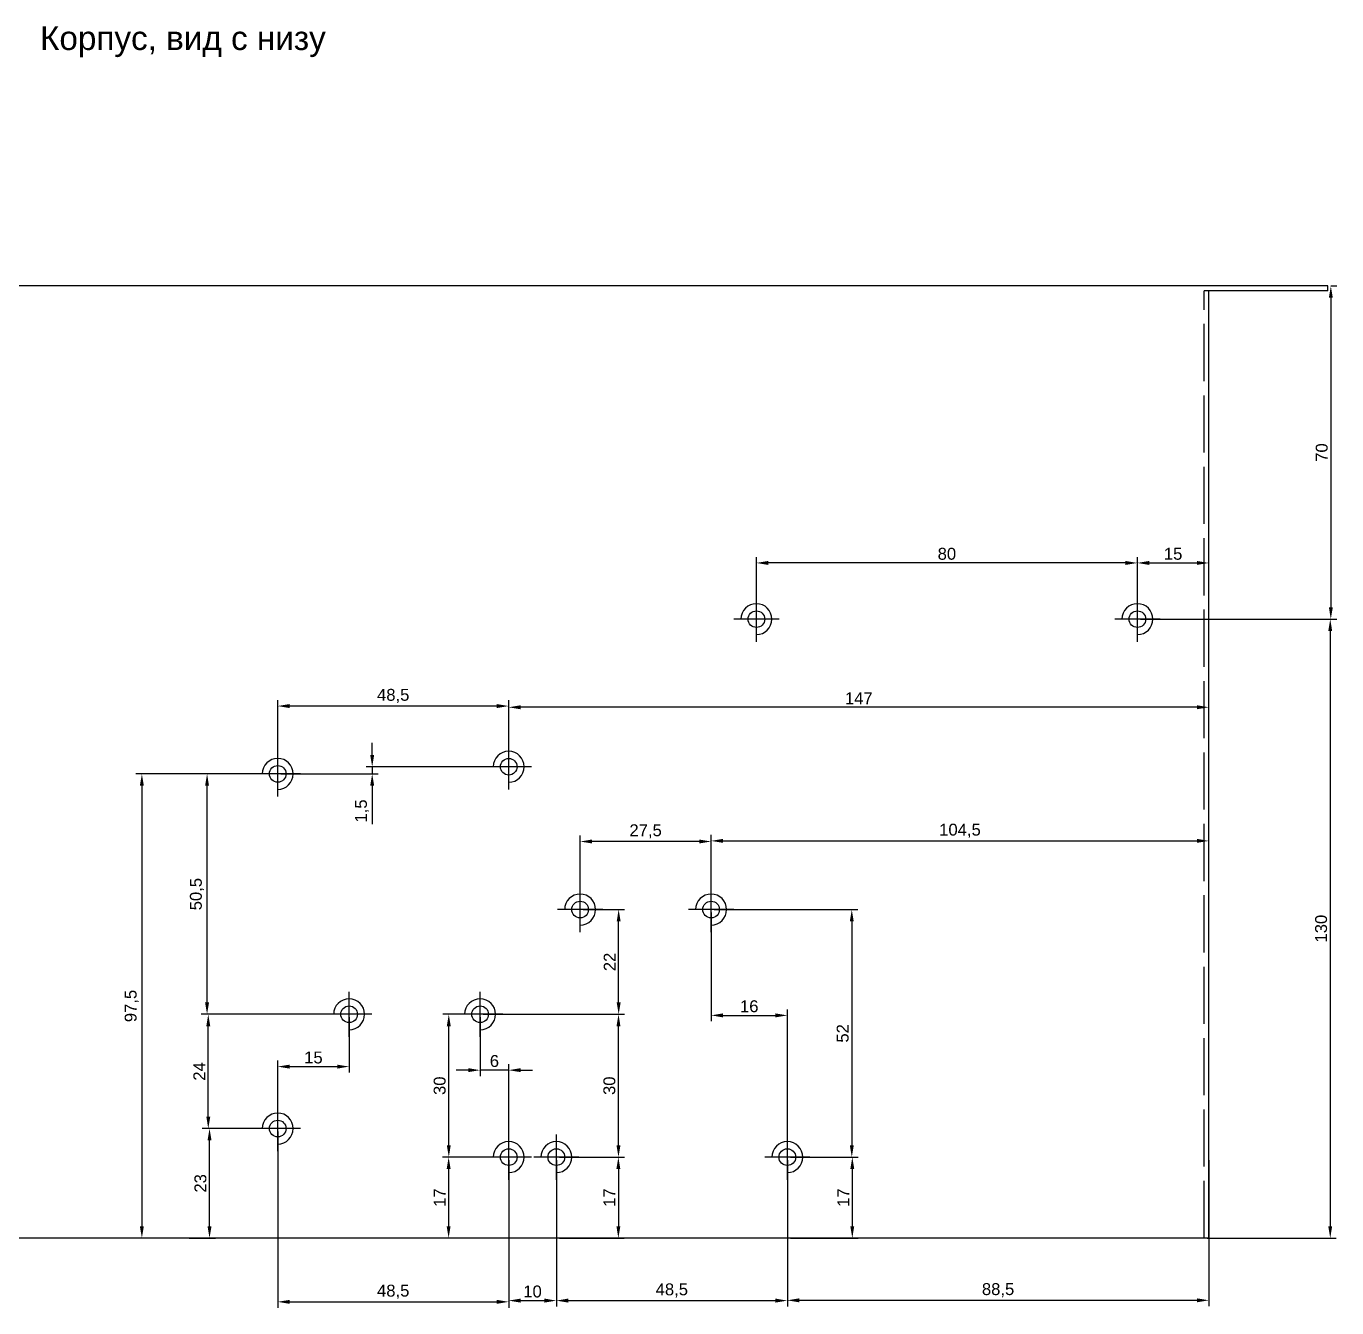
# Model space of a CAD drawing. Header units: millimetres. Extents: x 1597 to 3075, y 1 to 1076.
# Drawn here: x 2207.7 to 2482.9, y 65.8 to 335 of the extents above; entities that cross this region are included whole.
import ezdxf

# ---------------------------------------------------------------- set-up
doc = ezdxf.new("R2010")
doc.units = ezdxf.units.MM
doc.linetypes.add('ACAD_ISO02W100', pattern=[15, 12, -3])
doc.layers.add('Dim', color=210, linetype='Continuous')
doc.styles.get("Standard").update_dxf_attribs({"font": 'arial.ttf'})
doc.dimstyles.new('ISO-25', dxfattribs={"dimtxt": 2.5, "dimasz": 2.5, "dimexe": 1.25, "dimexo": 0.625, "dimtad": 1, "dimtxsty": 'Standard', "dimcen": 2.5, "dimadec": 0, "dimazin": 0, "dimtfac": 1, "dimtmove": 0, "dimatfit": 3, "dimfxl": 1, "dimarcsym": 0})

# ---------------------------------------------------------------- blocks, each defined once
blk = doc.blocks.new('*D215')
at = {"layer": 'Defpoints', "color": 0, "transparency": 16777216}
for p in [(2481, 280.43), (2441, 210.43), (2481.61, 210.43)]:
    blk.add_point(p, dxfattribs=at)
at = {"layer": 'Dim', "color": 0, "lineweight": -2, "transparency": 16777216}
for p, q in [((2481.61, 277.93), (2481.61, 212.93)), ((2481.63, 280.43), (2482.86, 280.43)), ((2441.63, 210.43), (2482.86, 210.43))]:
    blk.add_line(p, q, dxfattribs=at)
at = {"layer": 'Dim', "color": 0, "transparency": 16777216}
for points in [[(2481.2, 277.93), (2482.03, 277.93), (2481.61, 280.43)], [(2481.2, 212.93), (2482.03, 212.93), (2481.61, 210.43)]]:
    blk.add_solid(points, dxfattribs=at)
at = {"layer": 'Dim', "color": 0, "transparency": 16777216, "insert": (2479.71, 245.43), "char_height": 2.5, "attachment_point": 5, "rotation": 90}
blk.add_mtext('70', dxfattribs=at)
blk = doc.blocks.new('*D216')
at = {"layer": 'Defpoints', "color": 0, "transparency": 16777216}
for p in [(2456, 222.24), (2441, 210.43), (2456, 210.43)]:
    blk.add_point(p, dxfattribs=at)
at = {"layer": 'Dim', "color": 0, "lineweight": -2, "transparency": 16777216}
for p, q in [((2441, 211.06), (2441, 223.49)), ((2456, 211.06), (2456, 223.49)), ((2443.5, 222.24), (2453.5, 222.24))]:
    blk.add_line(p, q, dxfattribs=at)
at = {"layer": 'Dim', "color": 0, "transparency": 16777216}
for points in [[(2443.5, 222.66), (2443.5, 221.83), (2441, 222.24)], [(2453.5, 222.66), (2453.5, 221.83), (2456, 222.24)]]:
    blk.add_solid(points, dxfattribs=at)
at = {"layer": 'Dim', "color": 0, "transparency": 16777216, "insert": (2448.5, 224.15), "char_height": 2.5, "attachment_point": 5}
blk.add_mtext('15', dxfattribs=at)
blk = doc.blocks.new('*D217')
at = {"layer": 'Defpoints', "color": 0, "transparency": 16777216}
for p in [(2361, 222.24), (2361, 210.43), (2441, 210.43)]:
    blk.add_point(p, dxfattribs=at)
at = {"layer": 'Dim', "color": 0, "lineweight": -2, "transparency": 16777216}
for p, q in [((2361, 211.06), (2361, 223.49)), ((2441, 211.06), (2441, 223.49)), ((2438.5, 222.24), (2363.5, 222.24))]:
    blk.add_line(p, q, dxfattribs=at)
at = {"layer": 'Dim', "color": 0, "transparency": 16777216}
for points in [[(2363.5, 222.66), (2363.5, 221.83), (2361, 222.24)], [(2438.5, 222.66), (2438.5, 221.83), (2441, 222.24)]]:
    blk.add_solid(points, dxfattribs=at)
at = {"layer": 'Dim', "color": 0, "transparency": 16777216, "insert": (2401, 224.15), "char_height": 2.5, "attachment_point": 5}
blk.add_mtext('80', dxfattribs=at)
blk = doc.blocks.new('*D218')
at = {"layer": 'Defpoints', "color": 0, "transparency": 16777216}
for p in [(2309, 191.93), (2309, 179.93), (2456, 179.93)]:
    blk.add_point(p, dxfattribs=at)
at = {"layer": 'Dim', "color": 0, "lineweight": -2, "transparency": 16777216}
for p, q in [((2309, 180.56), (2309, 193.18)), ((2456, 180.56), (2456, 193.18)), ((2453.5, 191.93), (2311.5, 191.93))]:
    blk.add_line(p, q, dxfattribs=at)
at = {"layer": 'Dim', "color": 0, "transparency": 16777216}
for points in [[(2311.5, 192.35), (2311.5, 191.51), (2309, 191.93)], [(2453.5, 192.35), (2453.5, 191.51), (2456, 191.93)]]:
    blk.add_solid(points, dxfattribs=at)
at = {"layer": 'Dim', "color": 0, "transparency": 16777216, "insert": (2382.5, 193.81), "char_height": 2.5, "attachment_point": 5}
blk.add_mtext('147', dxfattribs=at)
blk = doc.blocks.new('*D219')
at = {"layer": 'Defpoints', "color": 0, "transparency": 16777216}
for p in [(2260.5, 192.18), (2309, 179.43), (2260.5, 177.93)]:
    blk.add_point(p, dxfattribs=at)
at = {"layer": 'Dim', "color": 0, "lineweight": -2, "transparency": 16777216}
for p, q in [((2260.5, 178.56), (2260.5, 193.43)), ((2309, 180.06), (2309, 193.43)), ((2306.5, 192.18), (2263, 192.18))]:
    blk.add_line(p, q, dxfattribs=at)
at = {"layer": 'Dim', "color": 0, "transparency": 16777216}
for points in [[(2263, 192.6), (2263, 191.77), (2260.5, 192.18)], [(2306.5, 192.6), (2306.5, 191.77), (2309, 192.18)]]:
    blk.add_solid(points, dxfattribs=at)
at = {"layer": 'Dim', "color": 0, "transparency": 16777216, "insert": (2284.75, 194.31), "char_height": 2.5, "attachment_point": 5}
blk.add_mtext('48,5', dxfattribs=at)
blk = doc.blocks.new('*D220')
at = {"layer": 'Defpoints', "color": 0, "transparency": 16777216}
for p in [(2309, 179.43), (2260.5, 177.93), (2280.34, 177.93)]:
    blk.add_point(p, dxfattribs=at)
at = {"layer": 'Dim', "color": 0, "lineweight": -2, "transparency": 16777216}
for p, q in [((2280.34, 181.93), (2280.34, 184.43)), ((2308.38, 179.43), (2279.09, 179.43)), ((2280.34, 179.43), (2280.34, 177.93)), ((2261.13, 177.93), (2281.59, 177.93)), ((2280.34, 175.43), (2280.34, 167.35))]:
    blk.add_line(p, q, dxfattribs=at)
at = {"layer": 'Dim', "color": 0, "transparency": 16777216}
for points in [[(2279.92, 181.93), (2280.75, 181.93), (2280.34, 179.43)], [(2279.92, 175.43), (2280.75, 175.43), (2280.34, 177.93)]]:
    blk.add_solid(points, dxfattribs=at)
at = {"layer": 'Dim', "color": 0, "transparency": 16777216, "insert": (2278.21, 170.14), "char_height": 2.5, "attachment_point": 5, "rotation": 90}
blk.add_mtext('1,5', dxfattribs=at)
blk = doc.blocks.new('*D222')
at = {"layer": 'Defpoints', "color": 0, "transparency": 16777216}
for p in [(2246.18, 103.43), (2260.5, 103.43), (2241.29, 80.43)]:
    blk.add_point(p, dxfattribs=at)
at = {"layer": 'Dim', "color": 0, "lineweight": -2, "transparency": 16777216}
for p, q in [((2259.88, 103.43), (2244.93, 103.43)), ((2246.18, 82.93), (2246.18, 100.93)), ((2241.91, 80.43), (2247.43, 80.43))]:
    blk.add_line(p, q, dxfattribs=at)
at = {"layer": 'Dim', "color": 0, "transparency": 16777216}
for points in [[(2245.76, 100.93), (2246.6, 100.93), (2246.18, 103.43)], [(2245.76, 82.93), (2246.6, 82.93), (2246.18, 80.43)]]:
    blk.add_solid(points, dxfattribs=at)
at = {"layer": 'Dim', "color": 0, "transparency": 16777216, "insert": (2244.28, 91.93), "char_height": 2.5, "attachment_point": 5, "rotation": 90}
blk.add_mtext('23', dxfattribs=at)
blk = doc.blocks.new('*D223')
at = {"layer": 'Defpoints', "color": 0, "transparency": 16777216}
for p in [(2245.92, 127.43), (2275.5, 127.43), (2260.5, 103.43)]:
    blk.add_point(p, dxfattribs=at)
at = {"layer": 'Dim', "color": 0, "lineweight": -2, "transparency": 16777216}
for p, q in [((2274.88, 127.43), (2244.67, 127.43)), ((2245.92, 105.93), (2245.92, 124.93)), ((2259.88, 103.43), (2244.67, 103.43))]:
    blk.add_line(p, q, dxfattribs=at)
at = {"layer": 'Dim', "color": 0, "transparency": 16777216}
for points in [[(2245.51, 124.93), (2246.34, 124.93), (2245.92, 127.43)], [(2245.51, 105.93), (2246.34, 105.93), (2245.92, 103.43)]]:
    blk.add_solid(points, dxfattribs=at)
at = {"layer": 'Dim', "color": 0, "transparency": 16777216, "insert": (2244.04, 115.43), "char_height": 2.5, "attachment_point": 5, "rotation": 90}
blk.add_mtext('24', dxfattribs=at)
blk = doc.blocks.new('*D224')
at = {"layer": 'Defpoints', "color": 0, "transparency": 16777216}
for p in [(2245.67, 177.93), (2260.5, 177.93), (2275.5, 127.43)]:
    blk.add_point(p, dxfattribs=at)
at = {"layer": 'Dim', "color": 0, "lineweight": -2, "transparency": 16777216}
for p, q in [((2259.88, 177.93), (2244.42, 177.93)), ((2245.67, 129.93), (2245.67, 175.43)), ((2274.88, 127.43), (2244.42, 127.43))]:
    blk.add_line(p, q, dxfattribs=at)
at = {"layer": 'Dim', "color": 0, "transparency": 16777216}
for points in [[(2245.25, 175.43), (2246.08, 175.43), (2245.67, 177.93)], [(2245.25, 129.93), (2246.08, 129.93), (2245.67, 127.43)]]:
    blk.add_solid(points, dxfattribs=at)
at = {"layer": 'Dim', "color": 0, "transparency": 16777216, "insert": (2243.54, 152.68), "char_height": 2.5, "attachment_point": 5, "rotation": 90}
blk.add_mtext('50,5', dxfattribs=at)
blk = doc.blocks.new('*D225')
at = {"layer": 'Defpoints', "color": 0, "transparency": 16777216}
for p in [(2260.5, 177.93), (2231.98, 80.43), (2260.5, 80.43)]:
    blk.add_point(p, dxfattribs=at)
at = {"layer": 'Dim', "color": 0, "lineweight": -2, "transparency": 16777216}
for p, q in [((2259.88, 177.93), (2230.73, 177.93)), ((2231.98, 175.43), (2231.98, 82.93)), ((2259.88, 80.43), (2230.73, 80.43))]:
    blk.add_line(p, q, dxfattribs=at)
at = {"layer": 'Dim', "color": 0, "transparency": 16777216}
for points in [[(2231.56, 175.43), (2232.39, 175.43), (2231.98, 177.93)], [(2231.56, 82.93), (2232.39, 82.93), (2231.98, 80.43)]]:
    blk.add_solid(points, dxfattribs=at)
at = {"layer": 'Dim', "color": 0, "transparency": 16777216, "insert": (2229.85, 129.18), "char_height": 2.5, "attachment_point": 5, "rotation": 90}
blk.add_mtext('97,5', dxfattribs=at)
blk = doc.blocks.new('*D226')
at = {"layer": 'Defpoints', "color": 0, "transparency": 16777216}
for p in [(2275.5, 127.43), (2275.5, 116.45), (2260.5, 103.43)]:
    blk.add_point(p, dxfattribs=at)
at = {"layer": 'Dim', "color": 0, "lineweight": -2, "transparency": 16777216}
for p, q in [((2275.5, 126.81), (2275.5, 115.2)), ((2260.5, 104.06), (2260.5, 117.7)), ((2263, 116.45), (2273, 116.45))]:
    blk.add_line(p, q, dxfattribs=at)
at = {"layer": 'Dim', "color": 0, "transparency": 16777216}
for points in [[(2263, 116.86), (2263, 116.03), (2260.5, 116.45)], [(2273, 116.86), (2273, 116.03), (2275.5, 116.45)]]:
    blk.add_solid(points, dxfattribs=at)
at = {"layer": 'Dim', "color": 0, "transparency": 16777216, "insert": (2268, 118.35), "char_height": 2.5, "attachment_point": 5}
blk.add_mtext('15', dxfattribs=at)
blk = doc.blocks.new('*D227')
at = {"layer": 'Defpoints', "color": 0, "transparency": 16777216}
for p in [(2367.5, 97.43), (2456, 97.43), (2456, 67.36)]:
    blk.add_point(p, dxfattribs=at)
at = {"layer": 'Dim', "color": 0, "lineweight": -2, "transparency": 16777216}
for p, q in [((2367.5, 96.81), (2367.5, 66.11)), ((2456, 96.81), (2456, 66.11)), ((2370, 67.36), (2453.5, 67.36))]:
    blk.add_line(p, q, dxfattribs=at)
at = {"layer": 'Dim', "color": 0, "transparency": 16777216}
for points in [[(2370, 67.77), (2370, 66.94), (2367.5, 67.36)], [(2453.5, 67.77), (2453.5, 66.94), (2456, 67.36)]]:
    blk.add_solid(points, dxfattribs=at)
at = {"layer": 'Dim', "color": 0, "transparency": 16777216, "insert": (2411.75, 69.48), "char_height": 2.5, "attachment_point": 5}
blk.add_mtext('88,5', dxfattribs=at)
blk = doc.blocks.new('*D228')
at = {"layer": 'Defpoints', "color": 0, "transparency": 16777216}
for p in [(2319, 97.43), (2367.5, 97.43), (2367.5, 67.3)]:
    blk.add_point(p, dxfattribs=at)
at = {"layer": 'Dim', "color": 0, "lineweight": -2, "transparency": 16777216}
for p, q in [((2319, 96.81), (2319, 66.05)), ((2367.5, 96.81), (2367.5, 66.05)), ((2321.5, 67.3), (2365, 67.3))]:
    blk.add_line(p, q, dxfattribs=at)
at = {"layer": 'Dim', "color": 0, "transparency": 16777216}
for points in [[(2321.5, 67.72), (2321.5, 66.88), (2319, 67.3)], [(2365, 67.72), (2365, 66.88), (2367.5, 67.3)]]:
    blk.add_solid(points, dxfattribs=at)
at = {"layer": 'Dim', "color": 0, "transparency": 16777216, "insert": (2343.25, 69.43), "char_height": 2.5, "attachment_point": 5}
blk.add_mtext('48,5', dxfattribs=at)
blk = doc.blocks.new('*D229')
at = {"layer": 'Defpoints', "color": 0, "transparency": 16777216}
for p in [(2309, 97.43), (2319, 97.43), (2319, 67.3)]:
    blk.add_point(p, dxfattribs=at)
at = {"layer": 'Dim', "color": 0, "lineweight": -2, "transparency": 16777216}
for p, q in [((2309, 96.81), (2309, 66.05)), ((2319, 96.81), (2319, 66.05)), ((2311.5, 67.3), (2316.5, 67.3))]:
    blk.add_line(p, q, dxfattribs=at)
at = {"layer": 'Dim', "color": 0, "transparency": 16777216}
for points in [[(2311.5, 67.72), (2311.5, 66.88), (2309, 67.3)], [(2316.5, 67.72), (2316.5, 66.88), (2319, 67.3)]]:
    blk.add_solid(points, dxfattribs=at)
at = {"layer": 'Dim', "color": 0, "transparency": 16777216, "insert": (2314, 69.2), "char_height": 2.5, "attachment_point": 5}
blk.add_mtext('10', dxfattribs=at)
blk = doc.blocks.new('*D230')
at = {"layer": 'Defpoints', "color": 0, "transparency": 16777216}
for p in [(2260.5, 103.43), (2309, 97.43), (2309, 67.04)]:
    blk.add_point(p, dxfattribs=at)
at = {"layer": 'Dim', "color": 0, "lineweight": -2, "transparency": 16777216}
for p, q in [((2260.5, 102.81), (2260.5, 65.79)), ((2309, 96.81), (2309, 65.79)), ((2263, 67.04), (2306.5, 67.04))]:
    blk.add_line(p, q, dxfattribs=at)
at = {"layer": 'Dim', "color": 0, "transparency": 16777216}
for points in [[(2263, 67.45), (2263, 66.62), (2260.5, 67.04)], [(2306.5, 67.45), (2306.5, 66.62), (2309, 67.04)]]:
    blk.add_solid(points, dxfattribs=at)
at = {"layer": 'Dim', "color": 0, "transparency": 16777216, "insert": (2284.75, 69.16), "char_height": 2.5, "attachment_point": 5}
blk.add_mtext('48,5', dxfattribs=at)
blk = doc.blocks.new('*D231')
at = {"layer": 'Defpoints', "color": 0, "transparency": 16777216}
for p in [(2309, 97.43), (2296.38, 80.43), (2309, 80.43)]:
    blk.add_point(p, dxfattribs=at)
at = {"layer": 'Dim', "color": 0, "lineweight": -2, "transparency": 16777216}
for p, q in [((2308.38, 97.43), (2295.13, 97.43)), ((2296.38, 94.93), (2296.38, 82.93)), ((2308.38, 80.43), (2295.13, 80.43))]:
    blk.add_line(p, q, dxfattribs=at)
at = {"layer": 'Dim', "color": 0, "transparency": 16777216}
for points in [[(2295.97, 94.93), (2296.8, 94.93), (2296.38, 97.43)], [(2295.97, 82.93), (2296.8, 82.93), (2296.38, 80.43)]]:
    blk.add_solid(points, dxfattribs=at)
at = {"layer": 'Dim', "color": 0, "transparency": 16777216, "insert": (2294.5, 88.93), "char_height": 2.5, "attachment_point": 5, "rotation": 90}
blk.add_mtext('17', dxfattribs=at)
blk = doc.blocks.new('*D232')
at = {"layer": 'Defpoints', "color": 0, "transparency": 16777216}
for p in [(2319, 97.43), (2319, 80.43), (2332.02, 80.43)]:
    blk.add_point(p, dxfattribs=at)
at = {"layer": 'Dim', "color": 0, "lineweight": -2, "transparency": 16777216}
for p, q in [((2319.63, 97.43), (2333.27, 97.43)), ((2332.02, 94.93), (2332.02, 82.93)), ((2319.63, 80.43), (2333.27, 80.43))]:
    blk.add_line(p, q, dxfattribs=at)
at = {"layer": 'Dim', "color": 0, "transparency": 16777216}
for points in [[(2331.61, 94.93), (2332.44, 94.93), (2332.02, 97.43)], [(2331.61, 82.93), (2332.44, 82.93), (2332.02, 80.43)]]:
    blk.add_solid(points, dxfattribs=at)
at = {"layer": 'Dim', "color": 0, "transparency": 16777216, "insert": (2330.14, 88.93), "char_height": 2.5, "attachment_point": 5, "rotation": 90}
blk.add_mtext('17', dxfattribs=at)
blk = doc.blocks.new('*D233')
at = {"layer": 'Defpoints', "color": 0, "transparency": 16777216}
for p in [(2367.5, 97.43), (2367.5, 80.43), (2381.14, 80.43)]:
    blk.add_point(p, dxfattribs=at)
at = {"layer": 'Dim', "color": 0, "lineweight": -2, "transparency": 16777216}
for p, q in [((2368.13, 97.43), (2382.39, 97.43)), ((2381.14, 94.93), (2381.14, 82.93)), ((2368.13, 80.43), (2382.39, 80.43))]:
    blk.add_line(p, q, dxfattribs=at)
at = {"layer": 'Dim', "color": 0, "transparency": 16777216}
for points in [[(2380.72, 94.93), (2381.55, 94.93), (2381.14, 97.43)], [(2380.72, 82.93), (2381.55, 82.93), (2381.14, 80.43)]]:
    blk.add_solid(points, dxfattribs=at)
at = {"layer": 'Dim', "color": 0, "transparency": 16777216, "insert": (2379.26, 88.93), "char_height": 2.5, "attachment_point": 5, "rotation": 90}
blk.add_mtext('17', dxfattribs=at)
blk = doc.blocks.new('*D234')
at = {"layer": 'Defpoints', "color": 0, "transparency": 16777216}
for p in [(2296.42, 127.43), (2303, 127.43), (2309, 97.43)]:
    blk.add_point(p, dxfattribs=at)
at = {"layer": 'Dim', "color": 0, "lineweight": -2, "transparency": 16777216}
for p, q in [((2302.38, 127.43), (2295.17, 127.43)), ((2296.42, 99.93), (2296.42, 124.93)), ((2308.38, 97.43), (2295.17, 97.43))]:
    blk.add_line(p, q, dxfattribs=at)
at = {"layer": 'Dim', "color": 0, "transparency": 16777216}
for points in [[(2296, 124.93), (2296.83, 124.93), (2296.42, 127.43)], [(2296, 99.93), (2296.83, 99.93), (2296.42, 97.43)]]:
    blk.add_solid(points, dxfattribs=at)
at = {"layer": 'Dim', "color": 0, "transparency": 16777216, "insert": (2294.51, 112.43), "char_height": 2.5, "attachment_point": 5, "rotation": 90}
blk.add_mtext('30', dxfattribs=at)
blk = doc.blocks.new('*D235')
at = {"layer": 'Defpoints', "color": 0, "transparency": 16777216}
for p in [(2303, 127.43), (2303, 115.7), (2309, 97.43)]:
    blk.add_point(p, dxfattribs=at)
at = {"layer": 'Dim', "color": 0, "lineweight": -2, "transparency": 16777216}
for p, q in [((2303, 126.81), (2303, 114.45)), ((2300.5, 115.7), (2298, 115.7)), ((2309, 115.7), (2303, 115.7)), ((2309, 98.06), (2309, 116.95)), ((2311.5, 115.7), (2314, 115.7))]:
    blk.add_line(p, q, dxfattribs=at)
at = {"layer": 'Dim', "color": 0, "transparency": 16777216}
for points in [[(2300.5, 116.12), (2300.5, 115.29), (2303, 115.7)], [(2311.5, 116.12), (2311.5, 115.29), (2309, 115.7)]]:
    blk.add_solid(points, dxfattribs=at)
at = {"layer": 'Dim', "color": 0, "transparency": 16777216, "insert": (2306, 117.61), "char_height": 2.5, "attachment_point": 5}
blk.add_mtext('6', dxfattribs=at)
blk = doc.blocks.new('*D236')
at = {"layer": 'Defpoints', "color": 0, "transparency": 16777216}
for p in [(2303, 127.43), (2332.05, 127.43), (2319, 97.43)]:
    blk.add_point(p, dxfattribs=at)
at = {"layer": 'Dim', "color": 0, "lineweight": -2, "transparency": 16777216}
for p, q in [((2303.63, 127.43), (2333.3, 127.43)), ((2332.05, 99.93), (2332.05, 124.93)), ((2319.63, 97.43), (2333.3, 97.43))]:
    blk.add_line(p, q, dxfattribs=at)
at = {"layer": 'Dim', "color": 0, "transparency": 16777216}
for points in [[(2331.63, 124.93), (2332.46, 124.93), (2332.05, 127.43)], [(2331.63, 99.93), (2332.46, 99.93), (2332.05, 97.43)]]:
    blk.add_solid(points, dxfattribs=at)
at = {"layer": 'Dim', "color": 0, "transparency": 16777216, "insert": (2330.14, 112.43), "char_height": 2.5, "attachment_point": 5, "rotation": 90}
blk.add_mtext('30', dxfattribs=at)
blk = doc.blocks.new('*D237')
at = {"layer": 'Defpoints', "color": 0, "transparency": 16777216}
for p in [(2324, 149.43), (2332.08, 149.43), (2303, 127.43)]:
    blk.add_point(p, dxfattribs=at)
at = {"layer": 'Dim', "color": 0, "lineweight": -2, "transparency": 16777216}
for p, q in [((2324.63, 149.43), (2333.33, 149.43)), ((2332.08, 129.93), (2332.08, 146.93)), ((2303.63, 127.43), (2333.33, 127.43))]:
    blk.add_line(p, q, dxfattribs=at)
at = {"layer": 'Dim', "color": 0, "transparency": 16777216}
for points in [[(2331.67, 146.93), (2332.5, 146.93), (2332.08, 149.43)], [(2331.67, 129.93), (2332.5, 129.93), (2332.08, 127.43)]]:
    blk.add_solid(points, dxfattribs=at)
at = {"layer": 'Dim', "color": 0, "transparency": 16777216, "insert": (2330.2, 138.43), "char_height": 2.5, "attachment_point": 5, "rotation": 90}
blk.add_mtext('22', dxfattribs=at)
blk = doc.blocks.new('*D238')
at = {"layer": 'Defpoints', "color": 0, "transparency": 16777216}
for p in [(2456, 163.86), (2351.5, 149.43), (2456, 149.43)]:
    blk.add_point(p, dxfattribs=at)
at = {"layer": 'Dim', "color": 0, "lineweight": -2, "transparency": 16777216}
for p, q in [((2351.5, 150.06), (2351.5, 165.11)), ((2456, 150.06), (2456, 165.11)), ((2354, 163.86), (2453.5, 163.86))]:
    blk.add_line(p, q, dxfattribs=at)
at = {"layer": 'Dim', "color": 0, "transparency": 16777216}
for points in [[(2354, 164.28), (2354, 163.45), (2351.5, 163.86)], [(2453.5, 164.28), (2453.5, 163.45), (2456, 163.86)]]:
    blk.add_solid(points, dxfattribs=at)
at = {"layer": 'Dim', "color": 0, "transparency": 16777216, "insert": (2403.75, 165.99), "char_height": 2.5, "attachment_point": 5}
blk.add_mtext('104,5', dxfattribs=at)
blk = doc.blocks.new('*D239')
at = {"layer": 'Defpoints', "color": 0, "transparency": 16777216}
for p in [(2324, 163.73), (2324, 149.43), (2351.5, 149.43)]:
    blk.add_point(p, dxfattribs=at)
at = {"layer": 'Dim', "color": 0, "lineweight": -2, "transparency": 16777216}
for p, q in [((2324, 150.06), (2324, 164.98)), ((2349, 163.73), (2326.5, 163.73)), ((2351.5, 150.06), (2351.5, 164.98))]:
    blk.add_line(p, q, dxfattribs=at)
at = {"layer": 'Dim', "color": 0, "transparency": 16777216}
for points in [[(2326.5, 164.15), (2326.5, 163.32), (2324, 163.73)], [(2349, 164.15), (2349, 163.32), (2351.5, 163.73)]]:
    blk.add_solid(points, dxfattribs=at)
at = {"layer": 'Dim', "color": 0, "transparency": 16777216, "insert": (2337.75, 165.86), "char_height": 2.5, "attachment_point": 5}
blk.add_mtext('27,5', dxfattribs=at)
blk = doc.blocks.new('*D240')
at = {"layer": 'Defpoints', "color": 0, "transparency": 16777216}
for p in [(2351.5, 149.43), (2367.5, 97.43), (2381.03, 97.43)]:
    blk.add_point(p, dxfattribs=at)
at = {"layer": 'Dim', "color": 0, "lineweight": -2, "transparency": 16777216}
for p, q in [((2352.13, 149.43), (2382.28, 149.43)), ((2381.03, 146.93), (2381.03, 99.93)), ((2368.13, 97.43), (2382.28, 97.43))]:
    blk.add_line(p, q, dxfattribs=at)
at = {"layer": 'Dim', "color": 0, "transparency": 16777216}
for points in [[(2380.62, 146.93), (2381.45, 146.93), (2381.03, 149.43)], [(2380.62, 99.93), (2381.45, 99.93), (2381.03, 97.43)]]:
    blk.add_solid(points, dxfattribs=at)
at = {"layer": 'Dim', "color": 0, "transparency": 16777216, "insert": (2379.13, 123.43), "char_height": 2.5, "attachment_point": 5, "rotation": 90}
blk.add_mtext('52', dxfattribs=at)
blk = doc.blocks.new('*D241')
at = {"layer": 'Defpoints', "color": 0, "transparency": 16777216}
for p in [(2351.5, 149.43), (2367.5, 127.21), (2367.5, 97.43)]:
    blk.add_point(p, dxfattribs=at)
at = {"layer": 'Dim', "color": 0, "lineweight": -2, "transparency": 16777216}
for p, q in [((2351.5, 148.81), (2351.5, 125.96)), ((2354, 127.21), (2365, 127.21)), ((2367.5, 98.06), (2367.5, 128.46))]:
    blk.add_line(p, q, dxfattribs=at)
at = {"layer": 'Dim', "color": 0, "transparency": 16777216}
for points in [[(2354, 127.63), (2354, 126.79), (2351.5, 127.21)], [(2365, 127.63), (2365, 126.79), (2367.5, 127.21)]]:
    blk.add_solid(points, dxfattribs=at)
at = {"layer": 'Dim', "color": 0, "transparency": 16777216, "insert": (2359.5, 129.11), "char_height": 2.5, "attachment_point": 5}
blk.add_mtext('16', dxfattribs=at)
blk = doc.blocks.new('*D242')
at = {"layer": 'Defpoints', "color": 0, "transparency": 16777216}
for p in [(2441, 210.43), (2455, 80.43), (2481.49, 80.43)]:
    blk.add_point(p, dxfattribs=at)
at = {"layer": 'Dim', "color": 0, "lineweight": -2, "transparency": 16777216}
for p, q in [((2441.63, 210.43), (2482.74, 210.43)), ((2481.49, 207.93), (2481.49, 82.93)), ((2455.63, 80.43), (2482.74, 80.43))]:
    blk.add_line(p, q, dxfattribs=at)
at = {"layer": 'Dim', "color": 0, "transparency": 16777216}
for points in [[(2481.07, 207.93), (2481.9, 207.93), (2481.49, 210.43)], [(2481.07, 82.93), (2481.9, 82.93), (2481.49, 80.43)]]:
    blk.add_solid(points, dxfattribs=at)
at = {"layer": 'Dim', "color": 0, "transparency": 16777216, "insert": (2479.58, 145.43), "char_height": 2.5, "attachment_point": 5, "rotation": 90}
blk.add_mtext('130', dxfattribs=at)

msp = doc.modelspace()

# ---------------------------------------------------------------- linework, layer by layer
for p, q in [((2481, 280.43451), (1999, 280.43451)), ((2481, 279.43451), (2455, 279.43451)), ((2456, 80.43451), (2456, 279.43451)), ((2481, 279.43451), (2481, 280.43451)), ((2361, 205.68451), (2361, 215.18451)), ((2441, 205.68451), (2441, 215.18451)), ((2365.75, 210.43451), (2356.25, 210.43451)), ((2445.75, 210.43451), (2436.25, 210.43451)), ((2260.5, 173.18451), (2260.5, 182.68451)), ((2309, 174.68451), (2309, 184.18451)), ((2313.75, 179.43451), (2304.25, 179.43451)), ((2265.25, 177.93451), (2255.75, 177.93451)), ((2324, 144.68451), (2324, 154.18451)), ((2351.5, 144.68451), (2351.5, 154.18451)), ((2328.75, 149.43451), (2319.25, 149.43451)), ((2356.25, 149.43451), (2346.75, 149.43451)), ((2275.5, 122.68451), (2275.5, 132.18451)), ((2303, 122.68451), (2303, 132.18451)), ((2280.25, 127.43451), (2270.75, 127.43451)), ((2307.75, 127.43451), (2298.25, 127.43451)), ((2260.5, 98.68451), (2260.5, 108.18451)), ((2265.25, 103.43451), (2255.75, 103.43451)), ((2309, 92.68451), (2309, 102.18451)), ((2309, 92.68451), (2309, 102.18451)), ((2319, 92.68451), (2319, 102.18451)), ((2367.5, 92.68451), (2367.5, 102.18451)), ((2313.75, 97.43451), (2304.25, 97.43451)), ((2313.75, 97.43451), (2304.25, 97.43451)), ((2323.75, 97.43451), (2314.25, 97.43451)), ((2372.25, 97.43451), (2362.75, 97.43451)), ((2456, 80.43451), (2024, 80.43451))]:
    msp.add_line(p, q)
at = {"linetype": 'ACAD_ISO02W100'}
msp.add_line((2455, 80.43451), (2455, 279.43451), dxfattribs=at)
for centre in [(2361, 210.43451), (2441, 210.43451), (2260.5, 177.93451), (2309, 179.43451), (2324, 149.43451), (2351.5, 149.43451), (2275.5, 127.43451), (2303, 127.43451), (2260.5, 103.43451), (2309, 97.43451), (2319, 97.43451), (2367.5, 97.43451)]:
    msp.add_circle(centre, 1.75)
for centre in [(2361, 210.43451), (2441, 210.43451), (2309, 179.43451), (2260.5, 177.93451), (2324, 149.43451), (2351.5, 149.43451), (2275.5, 127.43451), (2303, 127.43451), (2260.5, 103.43451), (2309, 97.43451), (2319, 97.43451), (2367.5, 97.43451)]:
    msp.add_arc(centre, 3.25, 270, 180)

# ---------------------------------------------------------------- texts
at = {"insert": (2210.59282, 334.98624), "char_height": 5, "attachment_point": 1}
msp.add_mtext_dynamic_manual_height_columns('Корпус, вид с низу', width=82.6438451, gutter_width=12.5, heights=[0], dxfattribs=at)

# ---------------------------------------------------------------- dimensions: what is measured, and where the dimension line sits
at = {"layer": 'Dim'}
for base, p1, p2, picture, middle in [((2481.61342, 210.43451), (2481, 280.43451), (2441, 210.43451), '*D215', (2479.71199, 245.43451)), ((2481.48562, 80.43451), (2441, 210.43451), (2455, 80.43451), '*D242', (2479.58334, 145.43451)), ((2231.97829, 80.43451), (2260.5, 177.93451), (2260.5, 80.43451), '*D225', (2229.8509, 129.18451)), ((2245.66507, 177.93451), (2275.5, 127.43451), (2260.5, 177.93451), '*D224', (2243.53768, 152.68451)), ((2332.08241, 149.43451), (2303, 127.43451), (2324, 149.43451), '*D237', (2330.20229, 138.43451)), ((2381.03246, 97.43451), (2351.5, 149.43451), (2367.5, 97.43451), '*D240', (2379.13102, 123.43451)), ((2245.92328, 127.43451), (2260.5, 103.43451), (2275.5, 127.43451), '*D223', (2244.04316, 115.43451)), ((2296.4157, 127.43451), (2309, 97.43451), (2303, 127.43451), '*D234', (2294.51341, 112.43451)), ((2246.18149, 103.43451), (2241.28694, 80.43451), (2260.5, 103.43451), '*D222', (2244.2792, 91.93451)), ((2381.13602, 80.43451), (2367.5, 97.43451), (2367.5, 80.43451), '*D233', (2379.25591, 88.93451))]:
    dim = msp.add_linear_dim(base=base, p1=p1, p2=p2, angle=90, dimstyle='ISO-25', dxfattribs=at)
    dim.commit()
    dim.dimension.update_dxf_attribs({"geometry": picture, "text_midpoint": middle})
for base, p1, p2, picture, middle in [((2361, 222.24498), (2441, 210.43451), (2361, 210.43451), '*D217', (2401, 224.14641)), ((2456, 222.24498), (2441, 210.43451), (2456, 210.43451), '*D216', (2448.5, 224.14641)), ((2260.5, 192.18184), (2309, 179.43451), (2260.5, 177.93451), '*D219', (2284.75, 194.30923)), ((2309, 191.92945), (2456, 179.93451), (2309, 179.93451), '*D218', (2382.5, 193.80957)), ((2324, 163.73194), (2351.5, 149.43451), (2324, 149.43451), '*D239', (2337.75, 165.85932)), ((2456, 163.86215), (2351.5, 149.43451), (2456, 149.43451), '*D238', (2403.75, 165.98953)), ((2367.5, 127.21099), (2351.5, 149.43451), (2367.5, 97.43451), '*D241', (2359.5, 129.11242)), ((2275.5, 116.44615), (2260.5, 103.43451), (2275.5, 127.43451), '*D226', (2268, 118.34758)), ((2303, 115.70417), (2309, 97.43451), (2303, 127.43451), '*D235', (2306, 117.6056)), ((2309, 67.03663), (2260.5, 103.43451), (2309, 97.43451), '*D230', (2284.75, 69.16402)), ((2319, 67.29861), (2309, 97.43451), (2319, 97.43451), '*D229', (2314, 69.20004)), ((2367.5, 67.29861), (2319, 97.43451), (2367.5, 97.43451), '*D228', (2343.25, 69.42599)), ((2456, 67.35506), (2367.5, 97.43451), (2456, 97.43451), '*D227', (2411.75, 69.48244))]:
    dim = msp.add_linear_dim(base=base, p1=p1, p2=p2, dimstyle='ISO-25', dxfattribs=at)
    dim.commit()
    dim.dimension.update_dxf_attribs({"geometry": picture, "text_midpoint": middle})
for base, p1, p2, picture, middle in [((2280.33673, 177.93451), (2309, 179.43451), (2260.5, 177.93451), '*D220', (2280.33673, 170.14205)), ((2332.04599, 127.43451), (2319, 97.43451), (2303, 127.43451), '*D236', (2332.04599, 112.43451)), ((2296.38417, 80.43451), (2309, 97.43451), (2309, 80.43451), '*D231', (2296.38417, 88.93451)), ((2332.02352, 80.43451), (2319, 97.43451), (2319, 80.43451), '*D232', (2332.02352, 88.93451))]:
    dim = msp.add_linear_dim(base=base, p1=p1, p2=p2, angle=90, dimstyle='ISO-25', dxfattribs=at)
    dim.commit()
    dim.dimension.update_dxf_attribs({"geometry": picture, "text_midpoint": middle, "dimtype": 160})

doc.saveas('drawing.dxf')
